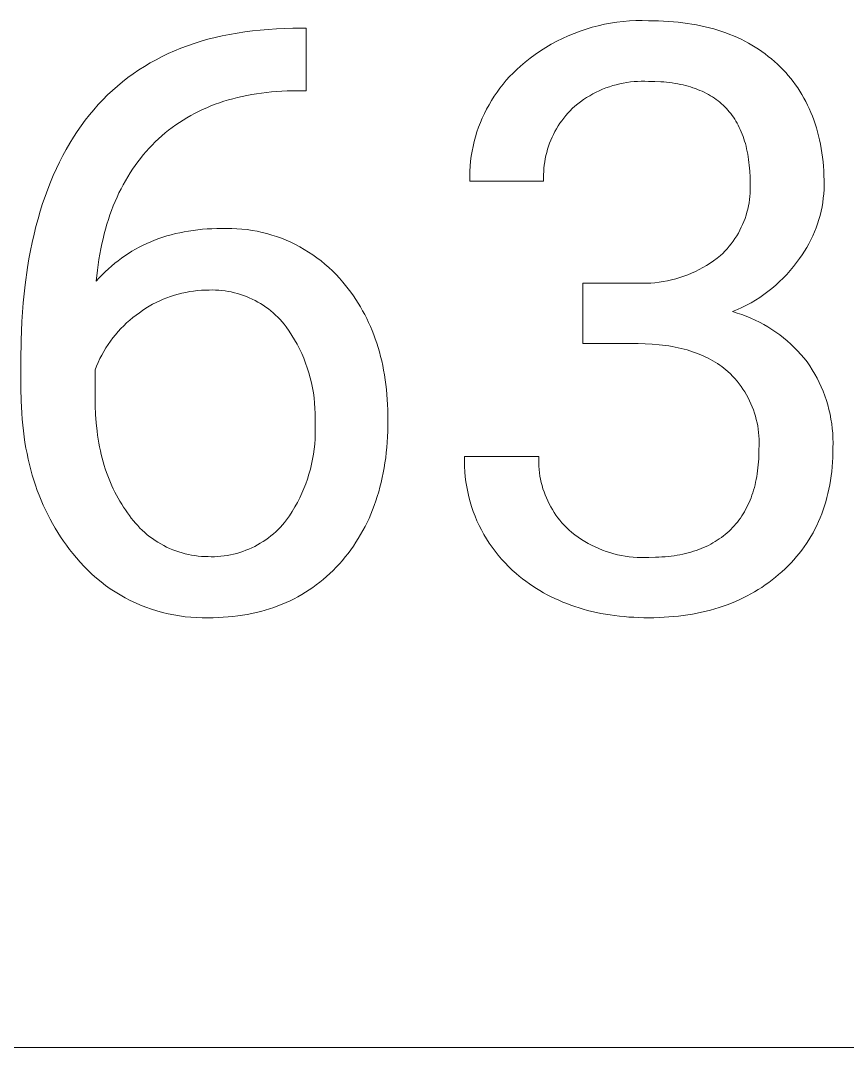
# Model space of a CAD drawing. Header units: millimetres. Extents: x -1656 to 3995, y -637 to 3312.
# Drawn here: x 2921.7 to 2997.9, y -320.6 to -226 of the extents above; entities that cross this region are included whole.
import ezdxf

# ---------------------------------------------------------------- set-up
doc = ezdxf.new("R2010")
doc.units = ezdxf.units.MM
doc.header["$MEASUREMENT"] = 0
doc.layers.add('Domyślny', color=7, linetype='Continuous', true_color=0x000000)

msp = doc.modelspace()

# ---------------------------------------------------------------- linework, layer by layer
at = {"layer": 'Domyślny', "color": 18, "lineweight": 15, "true_color": 0x000000}
for p, q in [((2978.412, -226.04), (2978.995, -226.033)), ((2978.995, -226.033), (2979.578, -226.045)), ((2942.382, -227.077), (2943.093, -226.984)), ((2943.093, -226.984), (2943.817, -226.907)), ((2943.817, -226.907), (2944.553, -226.844)), ((2944.553, -226.844), (2945.301, -226.796)), ((2945.301, -226.796), (2946.061, -226.763)), ((2946.061, -226.763), (2946.833, -226.745)), ((2946.833, -226.745), (2948.056, -226.745)), ((2948.056, -226.745), (2948.056, -232.503)), ((2973.275, -227.008), (2973.827, -226.822)), ((2973.827, -226.822), (2974.386, -226.655)), ((2974.386, -226.655), (2974.951, -226.508)), ((2974.951, -226.508), (2975.52, -226.38)), ((2975.52, -226.38), (2976.093, -226.272)), ((2976.093, -226.272), (2976.669, -226.184)), ((2976.669, -226.184), (2977.248, -226.116)), ((2977.248, -226.116), (2977.829, -226.068)), ((2977.829, -226.068), (2978.412, -226.04)), ((2979.578, -226.045), (2980.514, -226.061)), ((2980.514, -226.061), (2980.972, -226.08)), ((2980.972, -226.08), (2981.424, -226.107)), ((2981.424, -226.107), (2981.87, -226.142)), ((2981.87, -226.142), (2982.308, -226.184)), ((2982.308, -226.184), (2982.741, -226.235)), ((2982.741, -226.235), (2983.167, -226.293)), ((2983.167, -226.293), (2983.586, -226.359)), ((2983.586, -226.359), (2983.999, -226.433)), ((2983.999, -226.433), (2984.405, -226.514)), ((2984.405, -226.514), (2984.805, -226.604)), ((2984.805, -226.604), (2985.199, -226.701)), ((2985.199, -226.701), (2985.586, -226.806)), ((2985.586, -226.806), (2985.966, -226.919)), ((2985.966, -226.919), (2986.341, -227.04)), ((2938.363, -227.945), (2939.002, -227.763)), ((2939.002, -227.763), (2939.654, -227.596)), ((2939.654, -227.596), (2940.318, -227.444)), ((2940.318, -227.444), (2940.994, -227.306)), ((2940.994, -227.306), (2941.682, -227.184)), ((2941.682, -227.184), (2942.382, -227.077)), ((2971.138, -227.939), (2971.66, -227.678)), ((2971.66, -227.678), (2972.19, -227.436)), ((2972.19, -227.436), (2972.729, -227.213)), ((2972.729, -227.213), (2973.275, -227.008)), ((2986.341, -227.04), (2986.708, -227.169)), ((2986.708, -227.169), (2987.07, -227.306)), ((2987.07, -227.306), (2987.424, -227.45)), ((2987.424, -227.45), (2987.773, -227.603)), ((2987.773, -227.603), (2988.115, -227.763)), ((2988.115, -227.763), (2988.45, -227.931)), ((2988.45, -227.931), (2988.779, -228.108)), ((2935.344, -229.079), (2935.924, -228.822)), ((2935.924, -228.822), (2936.515, -228.58)), ((2936.515, -228.58), (2937.119, -228.354)), ((2937.119, -228.354), (2937.735, -228.142)), ((2937.735, -228.142), (2938.363, -227.945)), ((2969.15, -229.155), (2969.631, -228.826)), ((2969.631, -228.826), (2970.123, -228.513)), ((2970.123, -228.513), (2970.625, -228.217)), ((2970.625, -228.217), (2971.138, -227.939)), ((2988.779, -228.108), (2989.102, -228.292)), ((2989.102, -228.292), (2989.418, -228.484)), ((2989.418, -228.484), (2989.728, -228.684)), ((2989.728, -228.684), (2990.031, -228.892)), ((2933.677, -229.939), (2934.221, -229.637)), ((2934.221, -229.637), (2934.776, -229.35)), ((2934.776, -229.35), (2935.344, -229.079)), ((2968.223, -229.864), (2968.68, -229.502)), ((2968.68, -229.502), (2969.15, -229.155)), ((2990.031, -228.892), (2990.328, -229.109)), ((2990.328, -229.109), (2990.619, -229.333)), ((2990.619, -229.333), (2990.903, -229.565)), ((2990.903, -229.565), (2991.181, -229.805)), ((2991.181, -229.805), (2991.452, -230.053)), ((2932.118, -230.933), (2932.626, -230.586)), ((2932.626, -230.586), (2933.145, -230.255)), ((2933.145, -230.255), (2933.677, -229.939)), ((2967.108, -230.868), (2967.439, -230.549)), ((2967.439, -230.549), (2967.779, -230.242)), ((2967.779, -230.242), (2968.223, -229.864)), ((2991.452, -230.053), (2991.716, -230.305)), ((2991.716, -230.305), (2991.972, -230.563)), ((2991.972, -230.563), (2992.219, -230.828)), ((2930.668, -232.062), (2931.139, -231.67)), ((2931.139, -231.67), (2931.623, -231.294)), ((2931.623, -231.294), (2932.118, -230.933)), ((2966.185, -231.889), (2966.481, -231.539)), ((2966.481, -231.539), (2966.789, -231.198)), ((2966.789, -231.198), (2967.108, -230.868)), ((2977.918, -231.691), (2977.589, -231.737)), ((2978.249, -231.657), (2977.918, -231.691)), ((2978.581, -231.634), (2978.249, -231.657)), ((2978.913, -231.623), (2978.581, -231.634)), ((2979.246, -231.623), (2978.913, -231.623)), ((2979.578, -231.634), (2979.246, -231.623)), ((2980.155, -231.643), (2979.578, -231.634)), ((2980.713, -231.671), (2980.155, -231.643)), ((2980.985, -231.691), (2980.713, -231.671)), ((2981.253, -231.716), (2980.985, -231.691)), ((2992.219, -230.828), (2992.458, -231.099)), ((2992.458, -231.099), (2992.689, -231.376)), ((2992.689, -231.376), (2992.912, -231.659)), ((2992.912, -231.659), (2993.126, -231.948)), ((2929.761, -232.889), (2930.208, -232.468)), ((2930.208, -232.468), (2930.668, -232.062)), ((2944.395, -232.655), (2943.934, -232.711)), ((2944.863, -232.608), (2944.395, -232.655)), ((2945.337, -232.569), (2944.863, -232.608)), ((2945.817, -232.538), (2945.337, -232.569)), ((2946.303, -232.517), (2945.817, -232.538)), ((2946.796, -232.503), (2946.303, -232.517)), ((2948.056, -232.503), (2946.796, -232.503)), ((2965.369, -232.998), (2965.629, -232.62)), ((2965.629, -232.62), (2965.901, -232.25)), ((2965.901, -232.25), (2966.185, -231.889)), ((2974.749, -232.641), (2974.454, -232.794)), ((2975.049, -232.498), (2974.749, -232.641)), ((2975.354, -232.365), (2975.049, -232.498)), ((2975.663, -232.243), (2975.354, -232.365)), ((2975.976, -232.131), (2975.663, -232.243)), ((2976.293, -232.03), (2975.976, -232.131)), ((2976.613, -231.94), (2976.293, -232.03)), ((2976.936, -231.861), (2976.613, -231.94)), ((2977.261, -231.793), (2976.936, -231.861)), ((2977.589, -231.737), (2977.261, -231.793)), ((2981.516, -231.746), (2981.253, -231.716)), ((2981.774, -231.781), (2981.516, -231.746)), ((2982.028, -231.819), (2981.774, -231.781)), ((2982.278, -231.863), (2982.028, -231.819)), ((2982.523, -231.911), (2982.278, -231.863)), ((2982.763, -231.964), (2982.523, -231.911)), ((2982.998, -232.021), (2982.763, -231.964)), ((2983.229, -232.083), (2982.998, -232.021)), ((2983.456, -232.149), (2983.229, -232.083)), ((2983.678, -232.22), (2983.456, -232.149)), ((2983.895, -232.296), (2983.678, -232.22)), ((2984.108, -232.376), (2983.895, -232.296)), ((2984.316, -232.461), (2984.108, -232.376)), ((2984.52, -232.55), (2984.316, -232.461)), ((2984.719, -232.644), (2984.52, -232.55)), ((2984.913, -232.743), (2984.719, -232.644)), ((2993.126, -231.948), (2993.332, -232.244)), ((2993.332, -232.244), (2993.53, -232.546)), ((2993.53, -232.546), (2993.719, -232.854)), ((2928.902, -233.777), (2929.325, -233.325)), ((2929.325, -233.325), (2929.761, -232.889)), ((2940.067, -233.605), (2939.668, -233.748)), ((2940.471, -233.471), (2940.067, -233.605)), ((2940.882, -233.346), (2940.471, -233.471)), ((2941.299, -233.229), (2940.882, -233.346)), ((2941.723, -233.122), (2941.299, -233.229)), ((2942.153, -233.022), (2941.723, -233.122)), ((2942.589, -232.932), (2942.153, -233.022)), ((2943.031, -232.849), (2942.589, -232.932)), ((2943.479, -232.776), (2943.031, -232.849)), ((2943.934, -232.711), (2943.479, -232.776)), ((2964.889, -233.781), (2965.123, -233.385)), ((2965.123, -233.385), (2965.369, -232.998)), ((2973.331, -233.506), (2973.067, -233.707)), ((2973.603, -233.314), (2973.331, -233.506)), ((2973.88, -233.131), (2973.603, -233.314)), ((2974.164, -232.958), (2973.88, -233.131)), ((2974.454, -232.794), (2974.164, -232.958)), ((2985.103, -232.846), (2984.913, -232.743)), ((2985.289, -232.954), (2985.103, -232.846)), ((2985.469, -233.066), (2985.289, -232.954)), ((2985.646, -233.183), (2985.469, -233.066)), ((2985.817, -233.305), (2985.646, -233.183)), ((2985.984, -233.431), (2985.817, -233.305)), ((2986.147, -233.562), (2985.984, -233.431)), ((2986.304, -233.697), (2986.147, -233.562)), ((2993.719, -232.854), (2993.9, -233.168)), ((2993.9, -233.168), (2994.072, -233.489)), ((2994.072, -233.489), (2994.237, -233.816)), ((2928.091, -234.724), (2928.49, -234.243)), ((2928.49, -234.243), (2928.902, -233.777)), ((2938.138, -234.404), (2937.771, -234.59)), ((2938.511, -234.227), (2938.138, -234.404)), ((2938.891, -234.059), (2938.511, -234.227)), ((2939.276, -233.899), (2938.891, -234.059)), ((2939.668, -233.748), (2939.276, -233.899)), ((2964.463, -234.594), (2964.669, -234.184)), ((2964.669, -234.184), (2964.889, -233.781)), ((2972.351, -234.347), (2972.15, -234.564)), ((2972.559, -234.137), (2972.351, -234.347)), ((2972.809, -233.918), (2972.559, -234.137)), ((2973.067, -233.707), (2972.809, -233.918)), ((2986.458, -233.837), (2986.304, -233.697)), ((2986.606, -233.982), (2986.458, -233.837)), ((2986.751, -234.131), (2986.606, -233.982)), ((2986.89, -234.284), (2986.751, -234.131)), ((2987.025, -234.443), (2986.89, -234.284)), ((2987.156, -234.606), (2987.025, -234.443)), ((2994.237, -233.816), (2994.393, -234.149)), ((2994.393, -234.149), (2994.54, -234.488)), ((2994.54, -234.488), (2994.679, -234.833)), ((2927.325, -235.728), (2927.702, -235.219)), ((2927.702, -235.219), (2928.091, -234.724)), ((2936.366, -235.421), (2936.031, -235.65)), ((2936.708, -235.2), (2936.366, -235.421)), ((2937.056, -234.988), (2936.708, -235.2)), ((2937.41, -234.785), (2937.056, -234.988)), ((2937.771, -234.59), (2937.41, -234.785)), ((2963.928, -235.863), (2964.092, -235.434)), ((2964.092, -235.434), (2964.271, -235.011)), ((2964.271, -235.011), (2964.463, -234.594)), ((2971.422, -235.497), (2971.261, -235.745)), ((2971.592, -235.255), (2971.422, -235.497)), ((2971.77, -235.018), (2971.592, -235.255)), ((2971.956, -234.788), (2971.77, -235.018)), ((2972.15, -234.564), (2971.956, -234.788)), ((2987.281, -234.773), (2987.156, -234.606)), ((2987.403, -234.946), (2987.281, -234.773)), ((2987.519, -235.122), (2987.403, -234.946)), ((2987.631, -235.304), (2987.519, -235.122)), ((2987.739, -235.49), (2987.631, -235.304)), ((2987.842, -235.681), (2987.739, -235.49)), ((2994.679, -234.833), (2994.81, -235.185)), ((2994.81, -235.185), (2994.932, -235.542)), ((2926.609, -236.787), (2926.961, -236.251)), ((2926.961, -236.251), (2927.325, -235.728)), ((2935.062, -236.39), (2934.752, -236.654)), ((2935.379, -236.134), (2935.062, -236.39)), ((2935.702, -235.888), (2935.379, -236.134)), ((2936.031, -235.65), (2935.702, -235.888)), ((2963.644, -236.736), (2963.779, -236.297)), ((2963.779, -236.297), (2963.928, -235.863)), ((2970.963, -236.256), (2970.827, -236.519)), ((2971.108, -235.998), (2970.963, -236.256)), ((2971.261, -235.745), (2971.108, -235.998)), ((2987.94, -235.876), (2987.842, -235.681)), ((2988.034, -236.076), (2987.94, -235.876)), ((2988.123, -236.28), (2988.034, -236.076)), ((2988.208, -236.489), (2988.123, -236.28)), ((2994.932, -235.542), (2995.046, -235.906)), ((2995.046, -235.906), (2995.152, -236.276)), ((2995.152, -236.276), (2995.249, -236.652)), ((2925.942, -237.9), (2926.269, -237.337)), ((2926.269, -237.337), (2926.609, -236.787)), ((2934.15, -237.208), (2933.861, -237.497)), ((2934.448, -236.926), (2934.15, -237.208)), ((2934.752, -236.654), (2934.448, -236.926)), ((2963.42, -237.626), (2963.524, -237.179)), ((2963.524, -237.179), (2963.644, -236.736)), ((2970.474, -237.333), (2970.375, -237.612)), ((2970.582, -237.058), (2970.474, -237.333)), ((2970.7, -236.786), (2970.582, -237.058)), ((2970.827, -236.519), (2970.7, -236.786)), ((2988.288, -236.703), (2988.208, -236.489)), ((2988.364, -236.921), (2988.288, -236.703)), ((2988.434, -237.144), (2988.364, -236.921)), ((2988.501, -237.372), (2988.434, -237.144)), ((2988.563, -237.604), (2988.501, -237.372)), ((2995.249, -236.652), (2995.338, -237.034)), ((2995.338, -237.034), (2995.418, -237.423)), ((2925.627, -238.477), (2925.942, -237.9)), ((2933.306, -238.098), (2933.04, -238.408)), ((2933.58, -237.794), (2933.306, -238.098)), ((2933.861, -237.497), (2933.58, -237.794)), ((2963.255, -238.529), (2963.33, -238.076)), ((2963.33, -238.076), (2963.42, -237.626)), ((2970.205, -238.179), (2970.134, -238.466)), ((2970.285, -237.894), (2970.205, -238.179)), ((2970.375, -237.612), (2970.285, -237.894)), ((2988.62, -237.841), (2988.563, -237.604)), ((2988.672, -238.082), (2988.62, -237.841)), ((2988.72, -238.328), (2988.672, -238.082)), ((2988.764, -238.579), (2988.72, -238.328)), ((2995.418, -237.423), (2995.49, -237.817)), ((2995.49, -237.817), (2995.554, -238.218)), ((2995.554, -238.218), (2995.609, -238.625)), ((2925.034, -239.672), (2925.325, -239.068)), ((2925.325, -239.068), (2925.627, -238.477)), ((2932.532, -239.052), (2932.289, -239.384)), ((2932.782, -238.726), (2932.532, -239.052)), ((2933.04, -238.408), (2932.782, -238.726)), ((2963.152, -239.441), (2963.196, -238.984)), ((2963.196, -238.984), (2963.255, -238.529)), ((2970.022, -239.047), (2969.981, -239.34)), ((2970.073, -238.756), (2970.022, -239.047)), ((2970.134, -238.466), (2970.073, -238.756)), ((2988.803, -238.834), (2988.764, -238.579)), ((2988.837, -239.094), (2988.803, -238.834)), ((2988.867, -239.359), (2988.837, -239.094)), ((2995.609, -238.625), (2995.655, -239.038)), ((2995.655, -239.038), (2995.693, -239.457)), ((2924.756, -240.289), (2925.034, -239.672)), ((2931.827, -240.071), (2931.607, -240.425)), ((2932.054, -239.724), (2931.827, -240.071)), ((2932.289, -239.384), (2932.054, -239.724)), ((2963.11, -240.358), (2963.123, -239.899)), ((2963.123, -239.899), (2963.152, -239.441)), ((2969.917, -240.225), (2969.916, -240.521)), ((2969.929, -239.93), (2969.917, -240.225)), ((2969.95, -239.635), (2969.929, -239.93)), ((2969.981, -239.34), (2969.95, -239.635)), ((2988.892, -239.628), (2988.867, -239.359)), ((2988.913, -239.901), (2988.892, -239.628)), ((2988.94, -240.463), (2988.913, -239.901)), ((2995.693, -239.457), (2995.723, -239.882)), ((2995.723, -239.882), (2995.744, -240.313)), ((2924.238, -241.565), (2924.491, -240.921)), ((2924.491, -240.921), (2924.756, -240.289)), ((2931.191, -241.154), (2930.994, -241.53)), ((2931.395, -240.786), (2931.191, -241.154)), ((2931.607, -240.425), (2931.395, -240.786)), ((2963.112, -240.817), (2963.11, -240.358)), ((2969.924, -240.817), (2963.112, -240.817)), ((2969.916, -240.521), (2969.924, -240.817)), ((2988.949, -241.043), (2988.94, -240.463)), ((2988.957, -241.34), (2988.949, -241.043)), ((2995.744, -240.313), (2995.757, -240.75)), ((2995.757, -240.75), (2995.761, -241.193)), ((2923.997, -242.224), (2924.238, -241.565)), ((2930.805, -241.913), (2930.624, -242.303)), ((2930.994, -241.53), (2930.805, -241.913)), ((2988.918, -242.229), (2988.941, -241.933)), ((2988.941, -241.933), (2988.954, -241.636)), ((2988.954, -241.636), (2988.957, -241.34)), ((2995.724, -241.997), (2995.685, -242.397)), ((2995.75, -241.595), (2995.724, -241.997)), ((2995.761, -241.193), (2995.75, -241.595)), ((2923.552, -243.582), (2923.769, -242.896)), ((2923.769, -242.896), (2923.997, -242.224)), ((2930.45, -242.7), (2930.284, -243.105)), ((2930.624, -242.303), (2930.45, -242.7)), ((2988.787, -243.109), (2988.841, -242.817)), ((2988.841, -242.817), (2988.884, -242.524)), ((2988.884, -242.524), (2988.918, -242.229)), ((2995.632, -242.796), (2995.565, -243.192)), ((2995.685, -242.397), (2995.632, -242.796)), ((2923.349, -244.281), (2923.552, -243.582)), ((2929.975, -243.936), (2929.832, -244.362)), ((2930.126, -243.517), (2929.975, -243.936)), ((2930.284, -243.105), (2930.126, -243.517)), ((2988.47, -244.253), (2988.564, -243.971)), ((2988.564, -243.971), (2988.648, -243.686)), ((2988.648, -243.686), (2988.722, -243.399)), ((2988.722, -243.399), (2988.787, -243.109)), ((2995.39, -243.977), (2995.283, -244.365)), ((2995.484, -243.586), (2995.39, -243.977)), ((2995.565, -243.192), (2995.484, -243.586)), ((2923.157, -244.994), (2923.349, -244.281)), ((2929.697, -244.795), (2929.569, -245.236)), ((2929.832, -244.362), (2929.697, -244.795)), ((2988.13, -245.075), (2988.253, -244.805)), ((2988.253, -244.805), (2988.366, -244.531)), ((2988.366, -244.531), (2988.47, -244.253)), ((2995.162, -244.748), (2995.028, -245.127)), ((2995.283, -244.365), (2995.162, -244.748)), ((2922.811, -246.461), (2922.978, -245.72)), ((2922.978, -245.72), (2923.157, -244.994)), ((2929.449, -245.684), (2929.337, -246.139)), ((2929.569, -245.236), (2929.449, -245.684)), ((2934.836, -245.988), (2935.217, -245.869)), ((2935.217, -245.869), (2935.605, -245.76)), ((2935.605, -245.76), (2935.999, -245.661)), ((2935.999, -245.661), (2936.398, -245.571)), ((2936.398, -245.571), (2936.804, -245.49)), ((2936.804, -245.49), (2937.216, -245.419)), ((2937.216, -245.419), (2937.633, -245.357)), ((2937.633, -245.357), (2938.057, -245.305)), ((2938.057, -245.305), (2938.487, -245.262)), ((2938.487, -245.262), (2938.922, -245.229)), ((2938.922, -245.229), (2939.364, -245.206)), ((2939.364, -245.206), (2939.812, -245.191)), ((2939.812, -245.191), (2940.266, -245.187)), ((2940.266, -245.187), (2940.734, -245.176)), ((2940.734, -245.176), (2941.201, -245.181)), ((2941.201, -245.181), (2941.669, -245.202)), ((2941.669, -245.202), (2942.135, -245.238)), ((2942.135, -245.238), (2942.6, -245.29)), ((2942.6, -245.29), (2943.063, -245.358)), ((2943.063, -245.358), (2943.523, -245.442)), ((2943.523, -245.442), (2943.981, -245.541)), ((2943.981, -245.541), (2944.434, -245.655)), ((2944.434, -245.655), (2944.884, -245.785)), ((2944.884, -245.785), (2945.329, -245.93)), ((2987.546, -246.108), (2987.705, -245.858)), ((2987.705, -245.858), (2987.856, -245.602)), ((2987.856, -245.602), (2987.997, -245.341)), ((2987.997, -245.341), (2988.13, -245.075)), ((2994.721, -245.871), (2994.548, -246.234)), ((2994.881, -245.502), (2994.721, -245.871)), ((2995.028, -245.127), (2994.881, -245.502)), ((2922.657, -247.214), (2922.811, -246.461)), ((2929.232, -246.601), (2929.135, -247.071)), ((2929.337, -246.139), (2929.232, -246.601)), ((2932.671, -246.898), (2933.017, -246.723)), ((2933.017, -246.723), (2933.369, -246.557)), ((2933.369, -246.557), (2933.727, -246.4)), ((2933.727, -246.4), (2934.09, -246.253)), ((2934.09, -246.253), (2934.46, -246.116)), ((2934.46, -246.116), (2934.836, -245.988)), ((2945.329, -245.93), (2945.768, -246.09)), ((2945.768, -246.09), (2946.203, -246.264)), ((2946.203, -246.264), (2946.631, -246.453)), ((2946.631, -246.453), (2947.052, -246.657)), ((2947.052, -246.657), (2947.466, -246.874)), ((2986.825, -247.05), (2987.017, -246.824)), ((2987.017, -246.824), (2987.202, -246.592)), ((2987.202, -246.592), (2987.378, -246.353)), ((2987.378, -246.353), (2987.546, -246.108)), ((2994.363, -246.591), (2994.166, -246.941)), ((2994.548, -246.234), (2994.363, -246.591)), ((2922.515, -247.982), (2922.657, -247.214)), ((2929.045, -247.548), (2928.963, -248.032)), ((2929.135, -247.071), (2929.045, -247.548)), ((2931.03, -247.918), (2931.347, -247.695)), ((2931.347, -247.695), (2931.669, -247.481)), ((2931.669, -247.481), (2931.997, -247.277)), ((2931.997, -247.277), (2932.331, -247.083)), ((2932.331, -247.083), (2932.671, -246.898)), ((2947.466, -246.874), (2947.873, -247.106)), ((2947.873, -247.106), (2948.271, -247.351)), ((2948.271, -247.351), (2948.661, -247.609)), ((2948.661, -247.609), (2949.042, -247.88)), ((2985.896, -247.926), (2986.202, -247.686)), ((2986.202, -247.686), (2986.417, -247.481)), ((2986.417, -247.481), (2986.625, -247.269)), ((2986.625, -247.269), (2986.825, -247.05)), ((2993.736, -247.621), (2993.503, -247.949)), ((2993.957, -247.285), (2993.736, -247.621)), ((2994.166, -246.941), (2993.957, -247.285)), ((2922.385, -248.763), (2922.515, -247.982)), ((2928.963, -248.032), (2928.822, -249.022)), ((2929.824, -248.904), (2930.117, -248.643)), ((2930.117, -248.643), (2930.415, -248.392)), ((2930.415, -248.392), (2930.72, -248.15)), ((2930.72, -248.15), (2931.03, -247.918)), ((2949.042, -247.88), (2949.414, -248.164)), ((2949.414, -248.164), (2949.776, -248.461)), ((2949.776, -248.461), (2950.128, -248.769)), ((2984.596, -248.78), (2984.932, -248.584)), ((2984.932, -248.584), (2985.261, -248.376)), ((2985.261, -248.376), (2985.582, -248.157)), ((2985.582, -248.157), (2985.896, -247.926)), ((2992.938, -248.7), (2992.637, -249.06)), ((2993.227, -248.329), (2992.938, -248.7)), ((2993.503, -247.949), (2993.227, -248.329)), ((2922.163, -250.366), (2922.385, -248.763)), ((2928.822, -249.022), (2928.712, -250.042)), ((2928.981, -249.743), (2929.256, -249.454)), ((2929.256, -249.454), (2929.537, -249.174)), ((2929.537, -249.174), (2929.824, -248.904)), ((2950.128, -248.769), (2950.469, -249.09)), ((2950.469, -249.09), (2950.799, -249.421)), ((2950.799, -249.421), (2951.118, -249.764)), ((2982.457, -249.708), (2982.826, -249.584)), ((2982.826, -249.584), (2983.19, -249.448)), ((2983.19, -249.448), (2983.55, -249.299)), ((2983.55, -249.299), (2983.905, -249.138)), ((2983.905, -249.138), (2984.253, -248.965)), ((2984.253, -248.965), (2984.596, -248.78)), ((2992.324, -249.41), (2991.998, -249.749)), ((2992.637, -249.06), (2992.324, -249.41)), ((2921.99, -252.023), (2922.163, -250.366)), ((2928.712, -250.042), (2928.981, -249.743)), ((2951.118, -249.764), (2951.425, -250.117)), ((2951.425, -250.117), (2951.682, -250.427)), ((2951.682, -250.427), (2951.93, -250.742)), ((2973.519, -250.226), (2978.618, -250.226)), ((2973.519, -255.777), (2973.519, -250.226)), ((2978.618, -250.226), (2979.007, -250.234)), ((2979.007, -250.234), (2979.397, -250.229)), ((2979.397, -250.229), (2979.785, -250.21)), ((2979.785, -250.21), (2980.173, -250.178)), ((2980.173, -250.178), (2980.56, -250.132)), ((2980.56, -250.132), (2980.945, -250.074)), ((2980.945, -250.074), (2981.327, -250.002)), ((2981.327, -250.002), (2981.707, -249.917)), ((2981.707, -249.917), (2982.084, -249.819)), ((2982.084, -249.819), (2982.457, -249.708)), ((2991.314, -250.394), (2990.956, -250.698)), ((2991.662, -250.077), (2991.314, -250.394)), ((2991.998, -249.749), (2991.662, -250.077)), ((2935.222, -251.566), (2934.886, -251.7)), ((2935.563, -251.443), (2935.222, -251.566)), ((2935.907, -251.331), (2935.563, -251.443)), ((2936.255, -251.231), (2935.907, -251.331)), ((2936.606, -251.142), (2936.255, -251.231)), ((2936.96, -251.065), (2936.606, -251.142)), ((2937.316, -250.999), (2936.96, -251.065)), ((2937.674, -250.946), (2937.316, -250.999)), ((2938.034, -250.904), (2937.674, -250.946)), ((2938.394, -250.874), (2938.034, -250.904)), ((2938.756, -250.857), (2938.394, -250.874)), ((2939.118, -250.851), (2938.756, -250.857)), ((2939.409, -250.847), (2939.118, -250.851)), ((2939.701, -250.854), (2939.409, -250.847)), ((2939.992, -250.87), (2939.701, -250.854)), ((2940.282, -250.896), (2939.992, -250.87)), ((2940.572, -250.932), (2940.282, -250.896)), ((2940.86, -250.978), (2940.572, -250.932)), ((2941.146, -251.033), (2940.86, -250.978)), ((2941.43, -251.099), (2941.146, -251.033)), ((2941.712, -251.173), (2941.43, -251.099)), ((2941.991, -251.258), (2941.712, -251.173)), ((2942.267, -251.351), (2941.991, -251.258)), ((2942.54, -251.454), (2942.267, -251.351)), ((2942.809, -251.566), (2942.54, -251.454)), ((2943.074, -251.687), (2942.809, -251.566)), ((2951.93, -250.742), (2952.171, -251.063)), ((2952.171, -251.063), (2952.403, -251.39)), ((2952.403, -251.39), (2952.627, -251.722)), ((2989.823, -251.535), (2989.427, -251.788)), ((2990.21, -251.269), (2989.823, -251.535)), ((2990.588, -250.99), (2990.21, -251.269)), ((2990.956, -250.698), (2990.588, -250.99)), ((2921.867, -253.736), (2921.99, -252.023)), ((2933.591, -252.346), (2933.282, -252.534)), ((2933.907, -252.168), (2933.591, -252.346)), ((2934.228, -252.002), (2933.907, -252.168)), ((2934.555, -251.845), (2934.228, -252.002)), ((2934.886, -251.7), (2934.555, -251.845)), ((2943.335, -251.817), (2943.074, -251.687)), ((2943.592, -251.956), (2943.335, -251.817)), ((2943.843, -252.104), (2943.592, -251.956)), ((2944.09, -252.259), (2943.843, -252.104)), ((2944.33, -252.424), (2944.09, -252.259)), ((2944.566, -252.596), (2944.33, -252.424)), ((2952.627, -251.722), (2952.843, -252.06)), ((2952.843, -252.06), (2953.05, -252.404)), ((2953.05, -252.404), (2953.249, -252.753)), ((2988.191, -252.463), (2987.764, -252.66)), ((2988.61, -252.252), (2988.191, -252.463)), ((2989.023, -252.027), (2988.61, -252.252)), ((2989.427, -251.788), (2989.023, -252.027)), ((2932.08, -253.389), (2931.79, -253.629)), ((2932.377, -253.159), (2932.08, -253.389)), ((2932.682, -252.94), (2932.377, -253.159)), ((2932.979, -252.732), (2932.682, -252.94)), ((2933.282, -252.534), (2932.979, -252.732)), ((2944.795, -252.776), (2944.566, -252.596)), ((2945.018, -252.963), (2944.795, -252.776)), ((2945.235, -253.159), (2945.018, -252.963)), ((2945.445, -253.361), (2945.235, -253.159)), ((2945.648, -253.57), (2945.445, -253.361)), ((2953.249, -252.753), (2953.441, -253.108)), ((2953.441, -253.108), (2953.623, -253.468)), ((2987.764, -252.66), (2987.331, -252.842)), ((2987.331, -252.842), (2987.755, -252.968)), ((2987.755, -252.968), (2988.175, -253.108)), ((2988.175, -253.108), (2988.59, -253.262)), ((2988.59, -253.262), (2989, -253.431)), ((2989, -253.431), (2989.403, -253.613)), ((2921.793, -255.503), (2921.867, -253.736)), ((2930.972, -254.406), (2930.718, -254.683)), ((2931.236, -254.138), (2930.972, -254.406)), ((2931.509, -253.879), (2931.236, -254.138)), ((2931.79, -253.629), (2931.509, -253.879)), ((2945.843, -253.786), (2945.648, -253.57)), ((2946.032, -254.009), (2945.843, -253.786)), ((2946.212, -254.238), (2946.032, -254.009)), ((2946.483, -254.627), (2946.212, -254.238)), ((2953.623, -253.468), (2953.798, -253.834)), ((2953.798, -253.834), (2953.964, -254.206)), ((2953.964, -254.206), (2954.123, -254.584)), ((2989.403, -253.613), (2989.8, -253.809)), ((2989.8, -253.809), (2990.19, -254.018)), ((2990.19, -254.018), (2990.573, -254.241)), ((2990.573, -254.241), (2990.948, -254.476)), ((2930.237, -255.261), (2930.012, -255.563)), ((2930.473, -254.968), (2930.237, -255.261)), ((2930.718, -254.683), (2930.473, -254.968)), ((2946.741, -255.025), (2946.483, -254.627)), ((2946.985, -255.432), (2946.741, -255.025)), ((2954.123, -254.584), (2954.273, -254.967)), ((2954.273, -254.967), (2954.415, -255.356)), ((2954.415, -255.356), (2954.548, -255.75)), ((2990.948, -254.476), (2991.315, -254.724)), ((2991.315, -254.724), (2991.673, -254.984)), ((2991.673, -254.984), (2992.022, -255.257)), ((2992.022, -255.257), (2992.362, -255.54)), ((2921.768, -257.324), (2921.793, -255.503)), ((2929.592, -256.187), (2929.399, -256.509)), ((2929.797, -255.871), (2929.592, -256.187)), ((2930.012, -255.563), (2929.797, -255.871)), ((2947.215, -255.846), (2946.985, -255.432)), ((2947.431, -256.268), (2947.215, -255.846)), ((2947.633, -256.697), (2947.431, -256.268)), ((2954.548, -255.75), (2954.674, -256.151)), ((2954.674, -256.151), (2954.792, -256.557)), ((2978.618, -255.777), (2973.519, -255.777)), ((2979.286, -255.794), (2978.618, -255.777)), ((2979.933, -255.83), (2979.286, -255.794)), ((2980.56, -255.886), (2979.933, -255.83)), ((2980.865, -255.921), (2980.56, -255.886)), ((2981.166, -255.96), (2980.865, -255.921)), ((2981.462, -256.005), (2981.166, -255.96)), ((2981.753, -256.055), (2981.462, -256.005)), ((2982.039, -256.109), (2981.753, -256.055)), ((2982.32, -256.168), (2982.039, -256.109)), ((2982.596, -256.232), (2982.32, -256.168)), ((2982.866, -256.3), (2982.596, -256.232)), ((2983.132, -256.374), (2982.866, -256.3)), ((2992.362, -255.54), (2992.692, -255.836)), ((2992.692, -255.836), (2993.012, -256.142)), ((2993.012, -256.142), (2993.321, -256.459)), ((2929.044, -257.172), (2928.884, -257.513)), ((2929.216, -256.838), (2929.044, -257.172)), ((2929.399, -256.509), (2929.216, -256.838)), ((2947.821, -257.132), (2947.633, -256.697)), ((2947.994, -257.574), (2947.821, -257.132)), ((2954.792, -256.557), (2954.901, -256.968)), ((2954.901, -256.968), (2955.002, -257.385)), ((2983.393, -256.452), (2983.132, -256.374)), ((2983.649, -256.535), (2983.393, -256.452)), ((2983.9, -256.623), (2983.649, -256.535)), ((2984.146, -256.716), (2983.9, -256.623)), ((2984.387, -256.813), (2984.146, -256.716)), ((2984.624, -256.916), (2984.387, -256.813)), ((2984.855, -257.023), (2984.624, -256.916)), ((2985.081, -257.135), (2984.855, -257.023)), ((2985.303, -257.251), (2985.081, -257.135)), ((2993.321, -256.459), (2993.619, -256.787)), ((2993.619, -256.787), (2993.905, -257.124)), ((2993.905, -257.124), (2994.181, -257.471)), ((2921.768, -259.921), (2921.768, -257.324)), ((2928.736, -257.858), (2928.599, -258.208)), ((2928.884, -257.513), (2928.736, -257.858)), ((2948.151, -258.021), (2947.994, -257.574)), ((2948.294, -258.473), (2948.151, -258.021)), ((2955.002, -257.385), (2955.095, -257.808)), ((2955.095, -257.808), (2955.18, -258.237)), ((2985.519, -257.373), (2985.303, -257.251)), ((2985.731, -257.499), (2985.519, -257.373)), ((2985.938, -257.63), (2985.731, -257.499)), ((2986.139, -257.765), (2985.938, -257.63)), ((2986.336, -257.906), (2986.139, -257.765)), ((2986.528, -258.051), (2986.336, -257.906)), ((2986.716, -258.201), (2986.528, -258.051)), ((2994.181, -257.471), (2994.432, -257.835)), ((2994.432, -257.835), (2994.67, -258.208)), ((2928.599, -258.208), (2928.599, -260.692)), ((2948.422, -258.93), (2948.294, -258.473)), ((2948.534, -259.39), (2948.422, -258.93)), ((2955.18, -258.237), (2955.257, -258.671)), ((2955.257, -258.671), (2955.325, -259.111)), ((2955.325, -259.111), (2955.386, -259.557)), ((2986.898, -258.355), (2986.716, -258.201)), ((2987.119, -258.567), (2986.898, -258.355)), ((2987.333, -258.786), (2987.119, -258.567)), ((2987.54, -259.012), (2987.333, -258.786)), ((2987.738, -259.245), (2987.54, -259.012)), ((2994.67, -258.208), (2994.896, -258.588)), ((2994.896, -258.588), (2995.108, -258.977)), ((2995.108, -258.977), (2995.307, -259.372)), ((2921.787, -261.072), (2921.768, -259.921)), ((2948.631, -259.855), (2948.534, -259.39)), ((2948.712, -260.322), (2948.631, -259.855)), ((2955.386, -259.557), (2955.438, -260.009)), ((2955.438, -260.009), (2955.483, -260.466)), ((2987.928, -259.485), (2987.738, -259.245)), ((2988.11, -259.731), (2987.928, -259.485)), ((2988.284, -259.984), (2988.11, -259.731)), ((2988.449, -260.242), (2988.284, -259.984)), ((2995.307, -259.372), (2995.492, -259.774)), ((2995.492, -259.774), (2995.663, -260.182)), ((2928.599, -260.692), (2928.61, -261.511)), ((2948.777, -260.791), (2948.712, -260.322)), ((2948.826, -261.263), (2948.777, -260.791)), ((2955.483, -260.466), (2955.519, -260.929)), ((2955.519, -260.929), (2955.547, -261.397)), ((2988.605, -260.505), (2988.449, -260.242)), ((2988.751, -260.774), (2988.605, -260.505)), ((2988.889, -261.047), (2988.751, -260.774)), ((2995.663, -260.182), (2995.82, -260.595)), ((2995.82, -260.595), (2995.962, -261.014)), ((2995.962, -261.014), (2996.09, -261.438)), ((2921.843, -262.195), (2921.787, -261.072)), ((2928.61, -261.511), (2928.646, -262.309)), ((2948.86, -261.736), (2948.826, -261.263)), ((2948.878, -262.21), (2948.86, -261.736)), ((2955.547, -261.397), (2955.567, -261.872)), ((2955.567, -261.872), (2955.583, -262.838)), ((2989.017, -261.325), (2988.889, -261.047)), ((2989.136, -261.608), (2989.017, -261.325)), ((2989.244, -261.894), (2989.136, -261.608)), ((2989.343, -262.184), (2989.244, -261.894)), ((2996.09, -261.438), (2996.203, -261.865)), ((2996.203, -261.865), (2996.302, -262.296)), ((2921.885, -262.747), (2921.843, -262.195)), ((2921.937, -263.291), (2921.885, -262.747)), ((2928.646, -262.309), (2928.704, -263.087)), ((2948.866, -263.158), (2948.88, -262.684)), ((2948.88, -262.684), (2948.878, -262.21)), ((2955.583, -262.838), (2955.566, -263.858)), ((2989.432, -262.477), (2989.343, -262.184)), ((2989.511, -262.772), (2989.432, -262.477)), ((2989.58, -263.071), (2989.511, -262.772)), ((2996.302, -262.296), (2996.386, -262.731)), ((2996.386, -262.731), (2996.454, -263.168)), ((2921.997, -263.829), (2921.937, -263.291)), ((2922.068, -264.36), (2921.997, -263.829)), ((2928.704, -263.087), (2928.786, -263.844)), ((2928.786, -263.844), (2928.835, -264.215)), ((2948.88, -263.628), (2948.866, -263.158)), ((2948.879, -264.099), (2948.88, -263.628)), ((2955.566, -263.858), (2955.544, -264.359)), ((2989.639, -263.371), (2989.58, -263.071)), ((2989.687, -263.674), (2989.639, -263.371)), ((2989.725, -263.977), (2989.687, -263.674)), ((2996.454, -263.168), (2996.508, -263.607)), ((2996.508, -263.607), (2996.546, -264.048)), ((2922.147, -264.885), (2922.068, -264.36)), ((2928.835, -264.215), (2928.891, -264.581)), ((2928.891, -264.581), (2928.952, -264.942)), ((2948.83, -265.039), (2948.862, -264.569)), ((2948.862, -264.569), (2948.879, -264.099)), ((2955.544, -264.359), (2955.514, -264.853)), ((2989.753, -264.282), (2989.725, -263.977)), ((2989.77, -264.588), (2989.753, -264.282)), ((2989.776, -264.894), (2989.77, -264.588)), ((2996.546, -264.048), (2996.57, -264.49)), ((2996.57, -264.49), (2996.578, -264.932)), ((2922.236, -265.403), (2922.147, -264.885)), ((2922.334, -265.914), (2922.236, -265.403)), ((2928.952, -264.942), (2929.02, -265.297)), ((2929.02, -265.297), (2929.093, -265.648)), ((2929.093, -265.648), (2929.171, -265.993)), ((2948.717, -265.974), (2948.781, -265.507)), ((2948.781, -265.507), (2948.83, -265.039)), ((2955.475, -265.341), (2955.427, -265.822)), ((2955.514, -264.853), (2955.475, -265.341)), ((2989.748, -266.097), (2989.758, -265.506)), ((2989.758, -265.506), (2989.773, -265.2)), ((2989.773, -265.2), (2989.776, -264.894)), ((2996.57, -265.374), (2996.566, -265.821)), ((2996.578, -264.932), (2996.57, -265.374)), ((2922.442, -266.418), (2922.334, -265.914)), ((2922.559, -266.915), (2922.442, -266.418)), ((2929.171, -265.993), (2929.256, -266.334)), ((2929.256, -266.334), (2929.347, -266.669)), ((2929.347, -266.669), (2929.443, -267)), ((2948.543, -266.899), (2948.638, -266.438)), ((2948.638, -266.438), (2948.717, -265.974)), ((2955.37, -266.297), (2955.304, -266.765)), ((2955.427, -265.822), (2955.37, -266.297)), ((2962.634, -266.651), (2962.642, -266.183)), ((2962.642, -267.119), (2962.634, -266.651)), ((2962.642, -266.183), (2969.473, -266.183)), ((2969.473, -266.183), (2969.465, -266.485)), ((2969.465, -266.485), (2969.468, -266.786)), ((2989.695, -266.952), (2989.718, -266.671)), ((2989.718, -266.671), (2989.736, -266.386)), ((2989.736, -266.386), (2989.748, -266.097)), ((2996.529, -266.698), (2996.497, -267.127)), ((2996.552, -266.262), (2996.529, -266.698)), ((2996.566, -265.821), (2996.552, -266.262)), ((2922.685, -267.406), (2922.559, -266.915)), ((2922.82, -267.89), (2922.685, -267.406)), ((2929.443, -267), (2929.545, -267.325)), ((2929.545, -267.325), (2929.654, -267.646)), ((2929.654, -267.646), (2929.768, -267.961)), ((2948.307, -267.81), (2948.432, -267.356)), ((2948.432, -267.356), (2948.543, -266.899)), ((2955.23, -267.227), (2955.147, -267.682)), ((2955.304, -266.765), (2955.23, -267.227)), ((2962.666, -267.587), (2962.642, -267.119)), ((2962.707, -268.053), (2962.666, -267.587)), ((2969.468, -266.786), (2969.481, -267.087)), ((2969.481, -267.087), (2969.505, -267.387)), ((2969.505, -267.387), (2969.539, -267.686)), ((2989.596, -267.768), (2989.634, -267.5)), ((2989.634, -267.5), (2989.667, -267.228)), ((2989.667, -267.228), (2989.695, -266.952)), ((2996.456, -267.551), (2996.406, -267.968)), ((2996.497, -267.127), (2996.456, -267.551)), ((2922.965, -268.368), (2922.82, -267.89)), ((2923.119, -268.839), (2922.965, -268.368)), ((2929.768, -267.961), (2929.887, -268.272)), ((2929.887, -268.272), (2930.013, -268.577)), ((2930.013, -268.577), (2930.144, -268.878)), ((2948.01, -268.704), (2948.166, -268.259)), ((2948.166, -268.259), (2948.307, -267.81)), ((2954.955, -268.573), (2954.846, -269.009)), ((2955.056, -268.131), (2954.955, -268.573)), ((2955.147, -267.682), (2955.056, -268.131)), ((2962.763, -268.517), (2962.707, -268.053)), ((2962.836, -268.98), (2962.763, -268.517)), ((2969.539, -267.686), (2969.583, -267.984)), ((2969.583, -267.984), (2969.638, -268.28)), ((2969.638, -268.28), (2969.702, -268.575)), ((2969.702, -268.575), (2969.777, -268.866)), ((2989.393, -268.795), (2989.452, -268.545)), ((2989.452, -268.545), (2989.505, -268.29)), ((2989.505, -268.29), (2989.553, -268.031)), ((2989.553, -268.031), (2989.596, -267.768)), ((2996.346, -268.38), (2996.277, -268.786)), ((2996.406, -267.968), (2996.346, -268.38)), ((2923.283, -269.303), (2923.119, -268.839)), ((2923.456, -269.76), (2923.283, -269.303)), ((2930.144, -268.878), (2930.282, -269.174)), ((2930.282, -269.174), (2930.425, -269.464)), ((2930.425, -269.464), (2930.574, -269.75)), ((2947.654, -269.575), (2947.839, -269.142)), ((2947.839, -269.142), (2948.01, -268.704)), ((2954.728, -269.438), (2954.602, -269.861)), ((2954.846, -269.009), (2954.728, -269.438)), ((2962.924, -269.439), (2962.836, -268.98)), ((2963.029, -269.895), (2962.924, -269.439)), ((2969.777, -268.866), (2969.862, -269.156)), ((2969.862, -269.156), (2969.957, -269.441)), ((2969.957, -269.441), (2970.061, -269.724)), ((2989.109, -269.754), (2989.188, -269.521)), ((2989.188, -269.521), (2989.261, -269.283)), ((2989.261, -269.283), (2989.33, -269.041)), ((2989.33, -269.041), (2989.393, -268.795)), ((2996.199, -269.187), (2996.112, -269.581)), ((2996.277, -268.786), (2996.199, -269.187)), ((2923.638, -270.211), (2923.456, -269.76)), ((2923.829, -270.655), (2923.638, -270.211)), ((2930.574, -269.75), (2930.729, -270.031)), ((2930.729, -270.031), (2930.89, -270.307)), ((2930.89, -270.307), (2931.056, -270.578)), ((2947.014, -270.833), (2947.241, -270.421)), ((2947.241, -270.421), (2947.455, -270.002)), ((2947.455, -270.002), (2947.654, -269.575)), ((2954.466, -270.278), (2954.322, -270.688)), ((2954.602, -269.861), (2954.466, -270.278)), ((2963.149, -270.348), (2963.029, -269.895)), ((2963.284, -270.795), (2963.149, -270.348)), ((2970.061, -269.724), (2970.175, -270.003)), ((2970.175, -270.003), (2970.299, -270.277)), ((2970.299, -270.277), (2970.432, -270.548)), ((2988.744, -270.644), (2988.843, -270.428)), ((2988.843, -270.428), (2988.937, -270.208)), ((2988.937, -270.208), (2989.025, -269.983)), ((2989.025, -269.983), (2989.109, -269.754)), ((2995.911, -270.353), (2995.796, -270.73)), ((2996.016, -269.97), (2995.911, -270.353)), ((2996.112, -269.581), (2996.016, -269.97)), ((2924.03, -271.093), (2923.829, -270.655)), ((2924.24, -271.524), (2924.03, -271.093)), ((2931.056, -270.578), (2931.229, -270.844)), ((2931.229, -270.844), (2931.407, -271.106)), ((2931.407, -271.106), (2931.591, -271.362)), ((2931.591, -271.362), (2931.761, -271.613)), ((2946.518, -271.634), (2946.772, -271.238)), ((2946.772, -271.238), (2947.014, -270.833)), ((2954.169, -271.091), (2954.007, -271.488)), ((2954.322, -270.688), (2954.169, -271.091)), ((2963.435, -271.238), (2963.284, -270.795)), ((2963.602, -271.676), (2963.435, -271.238)), ((2970.432, -270.548), (2970.574, -270.813)), ((2970.574, -270.813), (2970.726, -271.074)), ((2970.726, -271.074), (2970.886, -271.329)), ((2970.886, -271.329), (2971.055, -271.578)), ((2988.298, -271.465), (2988.417, -271.267)), ((2988.417, -271.267), (2988.531, -271.063)), ((2988.531, -271.063), (2988.64, -270.856)), ((2988.64, -270.856), (2988.744, -270.644)), ((2995.672, -271.101), (2995.539, -271.467)), ((2995.796, -270.73), (2995.672, -271.101)), ((2924.459, -271.948), (2924.24, -271.524)), ((2924.688, -272.366), (2924.459, -271.948)), ((2924.926, -272.777), (2924.688, -272.366)), ((2931.761, -271.613), (2931.941, -271.857)), ((2931.941, -271.857), (2932.128, -272.096)), ((2932.128, -272.096), (2932.323, -272.328)), ((2932.323, -272.328), (2932.526, -272.553)), ((2945.871, -272.477), (2946.064, -272.252)), ((2946.064, -272.252), (2946.25, -272.021)), ((2946.25, -272.021), (2946.518, -271.634)), ((2953.657, -272.263), (2953.469, -272.641)), ((2953.837, -271.879), (2953.657, -272.263)), ((2954.007, -271.488), (2953.837, -271.879)), ((2963.783, -272.107), (2963.602, -271.676)), ((2963.979, -272.532), (2963.783, -272.107)), ((2971.055, -271.578), (2971.232, -271.821)), ((2971.232, -271.821), (2971.418, -272.059)), ((2971.418, -272.059), (2971.612, -272.289)), ((2971.612, -272.289), (2971.813, -272.513)), ((2987.626, -272.395), (2987.77, -272.218)), ((2987.77, -272.218), (2987.91, -272.036)), ((2987.91, -272.036), (2988.044, -271.85)), ((2988.044, -271.85), (2988.173, -271.66)), ((2988.173, -271.66), (2988.298, -271.465)), ((2995.245, -272.18), (2995.085, -272.528)), ((2995.397, -271.826), (2995.245, -272.18)), ((2995.539, -271.467), (2995.397, -271.826)), ((2925.173, -273.182), (2924.926, -272.777)), ((2925.429, -273.58), (2925.173, -273.182)), ((2932.526, -272.553), (2932.736, -272.772)), ((2932.736, -272.772), (2932.954, -272.983)), ((2932.954, -272.983), (2933.179, -273.187)), ((2933.179, -273.187), (2933.41, -273.383)), ((2944.797, -273.497), (2945.025, -273.308)), ((2945.025, -273.308), (2945.247, -273.111)), ((2945.247, -273.111), (2945.462, -272.907)), ((2945.462, -272.907), (2945.67, -272.696)), ((2945.67, -272.696), (2945.871, -272.477)), ((2953.273, -273.013), (2953.067, -273.378)), ((2953.469, -272.641), (2953.273, -273.013)), ((2964.19, -272.95), (2963.979, -272.532)), ((2964.414, -273.36), (2964.19, -272.95)), ((2971.813, -272.513), (2972.023, -272.73)), ((2972.023, -272.73), (2972.239, -272.939)), ((2972.239, -272.939), (2972.518, -273.173)), ((2972.518, -273.173), (2972.804, -273.396)), ((2986.654, -273.361), (2986.828, -273.213)), ((2986.828, -273.213), (2986.997, -273.059)), ((2986.997, -273.059), (2987.162, -272.901)), ((2987.162, -272.901), (2987.321, -272.737)), ((2987.321, -272.737), (2987.476, -272.568)), ((2987.476, -272.568), (2987.626, -272.395)), ((2994.736, -273.207), (2994.547, -273.538)), ((2994.915, -272.871), (2994.736, -273.207)), ((2995.085, -272.528), (2994.915, -272.871)), ((2925.695, -273.971), (2925.429, -273.58)), ((2925.97, -274.356), (2925.695, -273.971)), ((2933.41, -273.383), (2933.648, -273.57)), ((2933.648, -273.57), (2933.892, -273.75)), ((2933.892, -273.75), (2934.142, -273.922)), ((2934.142, -273.922), (2934.398, -274.085)), ((2934.398, -274.085), (2934.659, -274.239)), ((2934.659, -274.239), (2934.925, -274.384)), ((2943.566, -274.321), (2943.823, -274.173)), ((2943.823, -274.173), (2944.075, -274.017)), ((2944.075, -274.017), (2944.321, -273.852)), ((2944.321, -273.852), (2944.562, -273.679)), ((2944.562, -273.679), (2944.797, -273.497)), ((2952.629, -274.088), (2952.397, -274.434)), ((2952.852, -273.736), (2952.629, -274.088)), ((2953.067, -273.378), (2952.852, -273.736)), ((2964.653, -273.763), (2964.414, -273.36)), ((2964.906, -274.157), (2964.653, -273.763)), ((2965.172, -274.541), (2964.906, -274.157)), ((2972.804, -273.396), (2973.098, -273.61)), ((2973.098, -273.61), (2973.4, -273.813)), ((2973.4, -273.813), (2973.708, -274.005)), ((2973.708, -274.005), (2974.023, -274.187)), ((2974.023, -274.187), (2974.344, -274.358)), ((2985.097, -274.366), (2985.308, -274.258)), ((2985.308, -274.258), (2985.514, -274.145)), ((2985.514, -274.145), (2985.715, -274.027)), ((2985.715, -274.027), (2985.912, -273.903)), ((2985.912, -273.903), (2986.104, -273.775)), ((2986.104, -273.775), (2986.292, -273.642)), ((2986.292, -273.642), (2986.475, -273.504)), ((2986.475, -273.504), (2986.654, -273.361)), ((2994.143, -274.182), (2993.927, -274.496)), ((2994.35, -273.863), (2994.143, -274.182)), ((2994.547, -273.538), (2994.35, -273.863)), ((2926.254, -274.735), (2925.97, -274.356)), ((2926.548, -275.107), (2926.254, -274.735)), ((2926.88, -275.52), (2926.548, -275.107)), ((2934.925, -274.384), (2935.196, -274.52)), ((2935.196, -274.52), (2935.472, -274.647)), ((2935.472, -274.647), (2935.751, -274.765)), ((2935.751, -274.765), (2936.035, -274.873)), ((2936.035, -274.873), (2936.322, -274.971)), ((2936.322, -274.971), (2936.612, -275.06)), ((2936.612, -275.06), (2936.904, -275.139)), ((2936.904, -275.139), (2937.2, -275.207)), ((2937.2, -275.207), (2937.497, -275.266)), ((2941.07, -275.24), (2941.359, -275.176)), ((2941.359, -275.176), (2941.647, -275.102)), ((2941.647, -275.102), (2941.932, -275.019)), ((2941.932, -275.019), (2942.213, -274.926)), ((2942.213, -274.926), (2942.492, -274.823)), ((2942.492, -274.823), (2942.766, -274.712)), ((2942.766, -274.712), (2943.037, -274.591)), ((2943.037, -274.591), (2943.304, -274.46)), ((2943.304, -274.46), (2943.566, -274.321)), ((2951.907, -275.106), (2951.648, -275.433)), ((2952.156, -274.773), (2951.907, -275.106)), ((2952.397, -274.434), (2952.156, -274.773)), ((2965.452, -274.917), (2965.172, -274.541)), ((2965.744, -275.282), (2965.452, -274.917)), ((2974.344, -274.358), (2974.67, -274.517)), ((2974.67, -274.517), (2975.002, -274.665)), ((2975.002, -274.665), (2975.339, -274.801)), ((2975.339, -274.801), (2975.681, -274.925)), ((2975.681, -274.925), (2976.026, -275.038)), ((2976.026, -275.038), (2976.376, -275.138)), ((2976.376, -275.138), (2976.728, -275.226)), ((2982.476, -275.226), (2982.737, -275.173)), ((2982.737, -275.173), (2982.994, -275.115)), ((2982.994, -275.115), (2983.246, -275.052)), ((2983.246, -275.052), (2983.493, -274.984)), ((2983.493, -274.984), (2983.736, -274.911)), ((2983.736, -274.911), (2983.974, -274.833)), ((2983.974, -274.833), (2984.208, -274.749)), ((2984.208, -274.749), (2984.437, -274.661)), ((2984.437, -274.661), (2984.662, -274.568)), ((2984.662, -274.568), (2984.881, -274.47)), ((2984.881, -274.47), (2985.097, -274.366)), ((2993.467, -275.106), (2993.223, -275.402)), ((2993.702, -274.804), (2993.467, -275.106)), ((2993.927, -274.496), (2993.702, -274.804)), ((2927.226, -275.921), (2926.88, -275.52)), ((2927.586, -276.31), (2927.226, -275.921)), ((2937.497, -275.266), (2937.796, -275.315)), ((2937.796, -275.315), (2938.097, -275.354)), ((2938.097, -275.354), (2938.399, -275.382)), ((2938.399, -275.382), (2938.702, -275.4)), ((2938.702, -275.4), (2939.005, -275.408)), ((2939.005, -275.408), (2939.302, -275.414)), ((2939.302, -275.414), (2939.598, -275.41)), ((2939.598, -275.41), (2939.894, -275.396)), ((2939.894, -275.396), (2940.19, -275.372)), ((2940.19, -275.372), (2940.485, -275.338)), ((2940.485, -275.338), (2940.778, -275.294)), ((2940.778, -275.294), (2941.07, -275.24)), ((2951.105, -276.067), (2950.82, -276.372)), ((2951.381, -275.753), (2951.105, -276.067)), ((2951.648, -275.433), (2951.381, -275.753)), ((2966.049, -275.638), (2965.744, -275.282)), ((2966.365, -275.982), (2966.049, -275.638)), ((2966.694, -276.316), (2966.365, -275.982)), ((2976.728, -275.226), (2977.084, -275.301)), ((2977.084, -275.301), (2977.442, -275.365)), ((2977.442, -275.365), (2977.802, -275.415)), ((2977.802, -275.415), (2978.163, -275.453)), ((2978.163, -275.453), (2978.526, -275.479)), ((2978.526, -275.479), (2978.889, -275.492)), ((2978.889, -275.492), (2979.252, -275.492)), ((2979.252, -275.492), (2979.616, -275.479)), ((2979.616, -275.479), (2980.224, -275.469)), ((2980.224, -275.469), (2980.521, -275.457)), ((2980.521, -275.457), (2980.814, -275.439)), ((2980.814, -275.439), (2981.103, -275.416)), ((2981.103, -275.416), (2981.387, -275.388)), ((2981.387, -275.388), (2981.666, -275.355)), ((2981.666, -275.355), (2981.941, -275.317)), ((2981.941, -275.317), (2982.211, -275.274)), ((2982.211, -275.274), (2982.476, -275.226)), ((2992.708, -275.977), (2992.437, -276.256)), ((2992.97, -275.692), (2992.708, -275.977)), ((2993.223, -275.402), (2992.97, -275.692)), ((2927.959, -276.686), (2927.586, -276.31)), ((2928.345, -277.049), (2927.959, -276.686)), ((2928.743, -277.399), (2928.345, -277.049)), ((2950.231, -276.954), (2949.928, -277.231)), ((2950.528, -276.668), (2950.231, -276.954)), ((2950.82, -276.372), (2950.528, -276.668)), ((2967.033, -276.637), (2966.694, -276.316)), ((2967.384, -276.947), (2967.033, -276.637)), ((2967.681, -277.197), (2967.384, -276.947)), ((2991.57, -277.057), (2991.269, -277.309)), ((2991.866, -276.797), (2991.57, -277.057)), ((2992.156, -276.529), (2991.866, -276.797)), ((2992.437, -276.256), (2992.156, -276.529)), ((2929.154, -277.734), (2928.743, -277.399)), ((2929.575, -278.056), (2929.154, -277.734)), ((2930.007, -278.362), (2929.575, -278.056)), ((2948.983, -278.002), (2948.656, -278.24)), ((2949.304, -277.755), (2948.983, -278.002)), ((2949.619, -277.498), (2949.304, -277.755)), ((2949.928, -277.231), (2949.619, -277.498)), ((2967.984, -277.44), (2967.681, -277.197)), ((2968.293, -277.674), (2967.984, -277.44)), ((2968.607, -277.901), (2968.293, -277.674)), ((2968.926, -278.119), (2968.607, -277.901)), ((2990.331, -278.016), (2990.008, -278.236)), ((2990.65, -277.789), (2990.331, -278.016)), ((2990.962, -277.553), (2990.65, -277.789)), ((2991.269, -277.309), (2990.962, -277.553)), ((2930.45, -278.654), (2930.007, -278.362)), ((2930.902, -278.93), (2930.45, -278.654)), ((2931.364, -279.19), (2930.902, -278.93)), ((2947.639, -278.895), (2947.288, -279.094)), ((2947.984, -278.686), (2947.639, -278.895)), ((2948.323, -278.468), (2947.984, -278.686)), ((2948.656, -278.24), (2948.323, -278.468)), ((2969.251, -278.33), (2968.926, -278.119)), ((2969.581, -278.533), (2969.251, -278.33)), ((2969.917, -278.728), (2969.581, -278.533)), ((2970.258, -278.916), (2969.917, -278.728)), ((2970.605, -279.095), (2970.258, -278.916)), ((2989.003, -278.843), (2988.656, -279.029)), ((2989.343, -278.649), (2989.003, -278.843)), ((2989.678, -278.446), (2989.343, -278.649)), ((2990.008, -278.236), (2989.678, -278.446)), ((2931.834, -279.434), (2931.364, -279.19)), ((2932.313, -279.661), (2931.834, -279.434)), ((2932.799, -279.873), (2932.313, -279.661)), ((2933.292, -280.067), (2932.799, -279.873)), ((2945.443, -279.943), (2945.056, -280.084)), ((2945.824, -279.792), (2945.443, -279.943)), ((2946.199, -279.632), (2945.824, -279.792)), ((2946.568, -279.463), (2946.199, -279.632)), ((2946.931, -279.283), (2946.568, -279.463)), ((2947.288, -279.094), (2946.931, -279.283)), ((2970.958, -279.266), (2970.605, -279.095)), ((2971.315, -279.43), (2970.958, -279.266)), ((2971.679, -279.586), (2971.315, -279.43)), ((2972.047, -279.733), (2971.679, -279.586)), ((2972.422, -279.873), (2972.047, -279.733)), ((2972.801, -280.005), (2972.422, -279.873)), ((2986.841, -279.836), (2986.461, -279.972)), ((2987.215, -279.691), (2986.841, -279.836)), ((2987.584, -279.538), (2987.215, -279.691)), ((2987.947, -279.377), (2987.584, -279.538)), ((2988.304, -279.207), (2987.947, -279.377)), ((2988.656, -279.029), (2988.304, -279.207)), ((2933.791, -280.244), (2933.292, -280.067)), ((2934.297, -280.403), (2933.791, -280.244)), ((2934.807, -280.545), (2934.297, -280.403)), ((2935.322, -280.67), (2934.807, -280.545)), ((2935.842, -280.776), (2935.322, -280.67)), ((2936.364, -280.865), (2935.842, -280.776)), ((2936.889, -280.935), (2936.364, -280.865)), ((2941.743, -280.86), (2941.302, -280.913)), ((2942.179, -280.797), (2941.743, -280.86)), ((2942.608, -280.724), (2942.179, -280.797)), ((2943.031, -280.641), (2942.608, -280.724)), ((2943.448, -280.549), (2943.031, -280.641)), ((2943.859, -280.447), (2943.448, -280.549)), ((2944.264, -280.336), (2943.859, -280.447)), ((2944.663, -280.215), (2944.264, -280.336)), ((2945.056, -280.084), (2944.663, -280.215)), ((2973.186, -280.129), (2972.801, -280.005)), ((2973.577, -280.245), (2973.186, -280.129)), ((2973.973, -280.353), (2973.577, -280.245)), ((2974.374, -280.453), (2973.973, -280.353)), ((2974.781, -280.545), (2974.374, -280.453)), ((2975.194, -280.629), (2974.781, -280.545)), ((2975.611, -280.706), (2975.194, -280.629)), ((2976.035, -280.774), (2975.611, -280.706)), ((2976.463, -280.834), (2976.035, -280.774)), ((2976.897, -280.886), (2976.463, -280.834)), ((2977.337, -280.93), (2976.897, -280.886)), ((2982.351, -280.882), (2981.909, -280.927)), ((2982.787, -280.828), (2982.351, -280.882)), ((2983.218, -280.766), (2982.787, -280.828)), ((2983.643, -280.696), (2983.218, -280.766)), ((2984.062, -280.617), (2983.643, -280.696)), ((2984.476, -280.53), (2984.062, -280.617)), ((2984.884, -280.435), (2984.476, -280.53)), ((2985.287, -280.332), (2984.884, -280.435)), ((2985.684, -280.22), (2985.287, -280.332)), ((2986.075, -280.1), (2985.684, -280.22)), ((2986.461, -279.972), (2986.075, -280.1)), ((2937.417, -280.987), (2936.889, -280.935)), ((2937.945, -281.021), (2937.417, -280.987)), ((2938.475, -281.037), (2937.945, -281.021)), ((2939.005, -281.034), (2938.475, -281.037)), ((2939.477, -281.03), (2939.005, -281.034)), ((2939.942, -281.015), (2939.477, -281.03)), ((2940.401, -280.991), (2939.942, -281.015)), ((2940.855, -280.957), (2940.401, -280.991)), ((2941.302, -280.913), (2940.855, -280.957)), ((2977.782, -280.966), (2977.337, -280.93)), ((2978.232, -280.994), (2977.782, -280.966)), ((2978.688, -281.015), (2978.232, -280.994)), ((2979.149, -281.027), (2978.688, -281.015)), ((2979.616, -281.031), (2979.149, -281.027)), ((2980.086, -281.027), (2979.616, -281.031)), ((2980.55, -281.014), (2980.086, -281.027)), ((2981.009, -280.993), (2980.55, -281.014)), ((2981.462, -280.965), (2981.009, -280.993)), ((2981.909, -280.927), (2981.462, -280.965)), ((1859.778, -320.61), (3995.331, -320.61))]:
    msp.add_line(p, q, dxfattribs=at)

doc.saveas('drawing.dxf')
